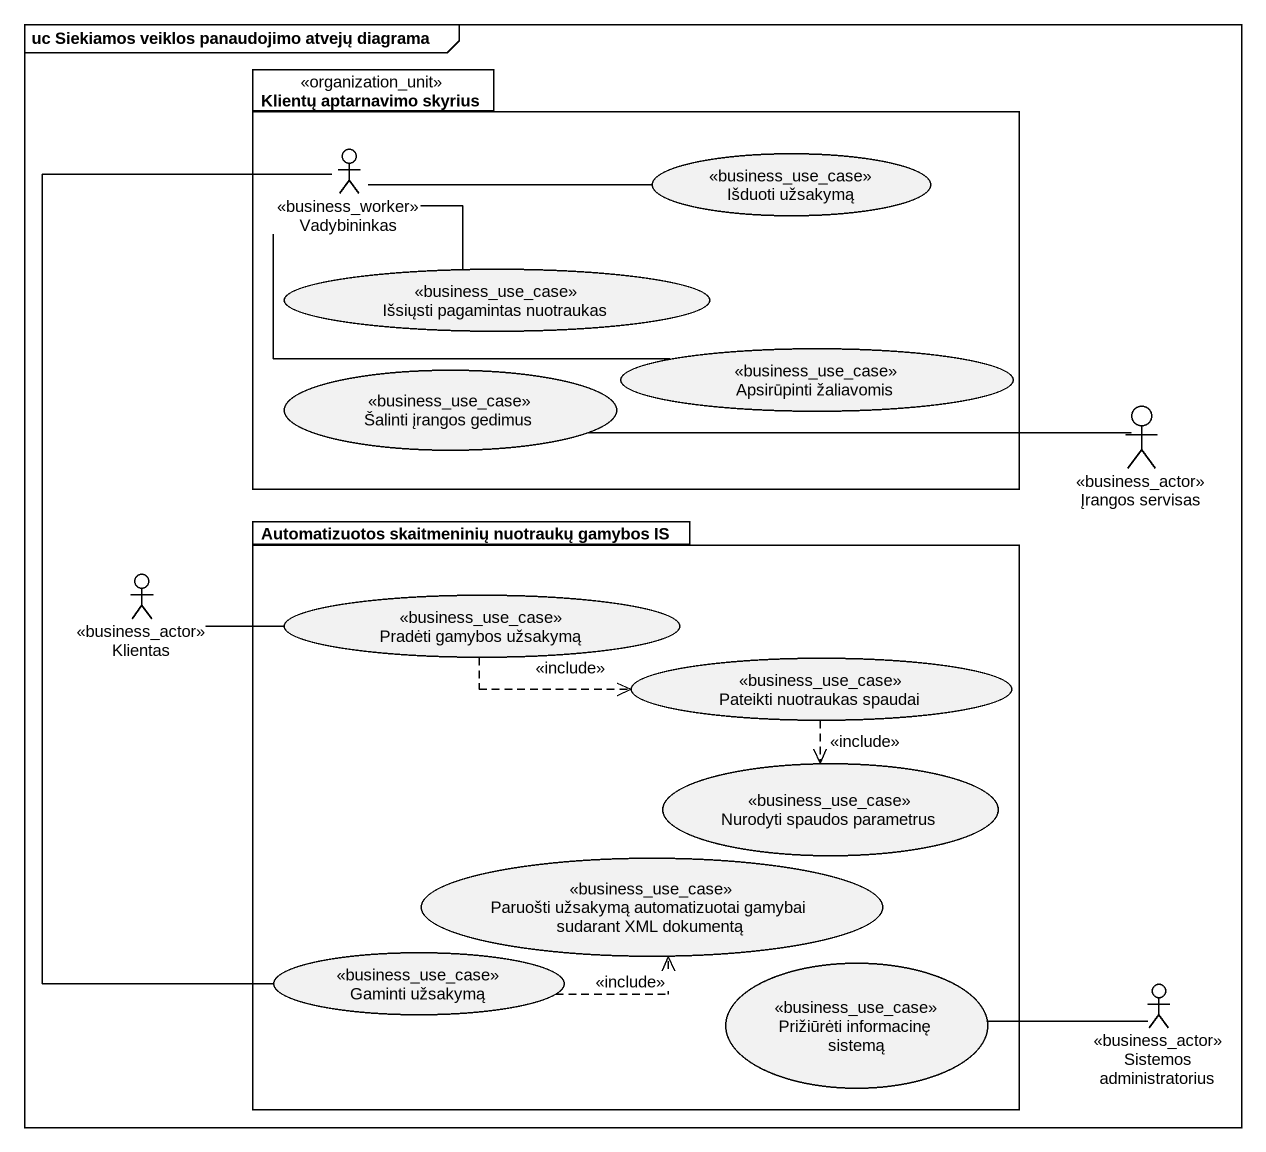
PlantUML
@startuml
mainframe uc Siekiamos veiklos panaudojimo atvejų diagrama
package "Klientų aptarnavimo skyrius" as Klientų_aptarnavimo_skyrius <<organization_unit>> {
  actor Vadybininkas <<business_worker>>
  usecase "Išduoti užsakymą" as Išduoti_užsakymą <<business_use_case>>
  usecase "Išsiųsti pagamintas nuotraukas" as Išsiųsti_pagamintas <<business_use_case>>
  usecase "Šalinti įrangos gedimus" as Šalinti_įrangos_gedimus <<business_use_case>>
  usecase "Apsirūpinti žaliavomis" as Apsirūpinti_žaliavomis <<business_use_case>>
}
actor "Įrangos servisas" as Įrangos_servisas <<business_actor>>
package "Automatizuotos skaitmeninių nuotraukų gamybos IS" as Automatizuotos_skaitmeninių {
  usecase "Pradėti gamybos užsakymą" as Pradėti_gamybos_užsakymą <<business_use_case>>
  usecase "Pateikti nuotraukas spaudai" as Pateikti_nuotraukas_spaudai <<business_use_case>>
  usecase "Nurodyti spaudos parametrus" as Nurodyti_spaudos_parametrus <<business_use_case>>
  usecase "Paruošti užsakymą automatizuotai gamybai sudarant XML dokumentą" as Paruošti_užsakymą <<business_use_case>>
  usecase "Gaminti užsakymą" as Gaminti_užsakymą <<business_use_case>>
  usecase "Prižiūrėti informacinę sistemą" as Prižiūrėti_informacinę <<business_use_case>>
}
actor Klientas <<business_actor>>
actor "Sistemos administratorius" as Sistemos_administratorius <<business_actor>>
Vadybininkas -right- Išduoti_užsakymą
Vadybininkas -- Išsiųsti_pagamintas
Vadybininkas -right- Apsirūpinti_žaliavomis
Įrangos_servisas -left- Šalinti_įrangos_gedimus
Klientas -right- Pradėti_gamybos_užsakymą
Pradėti_gamybos_užsakymą .right.> Pateikti_nuotraukas_spaudai : <<include>>
Pateikti_nuotraukas_spaudai ..> Nurodyti_spaudos_parametrus : <<include>>
Gaminti_užsakymą -up- Vadybininkas
Gaminti_užsakymą .right.> Paruošti_užsakymą : <<include>>
Sistemos_administratorius -left- Prižiūrėti_informacinę
@enduml
